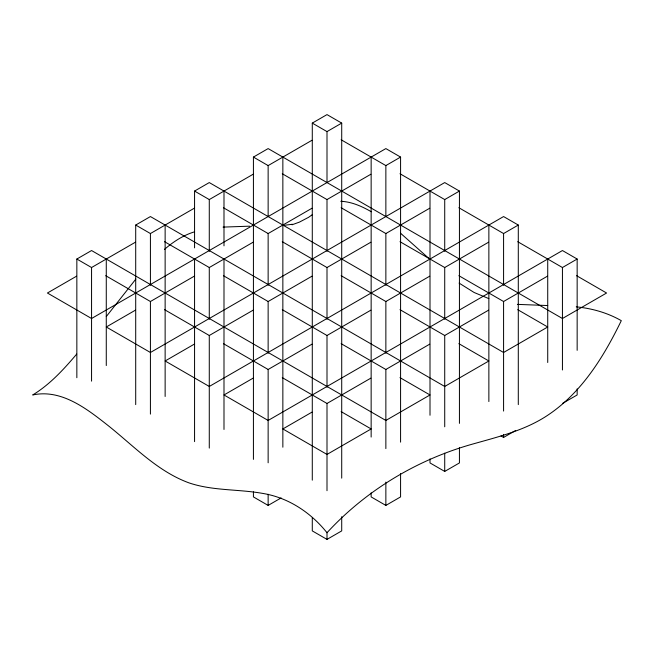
<?xml version="1.0" encoding="UTF-8"?>
<svg xmlns="http://www.w3.org/2000/svg" width="654" height="654" viewBox="0 0 654 654"><rect width="100%" height="100%" fill="white"/><g stroke="black" fill="none" stroke-linecap="round" stroke-linejoin="round"><path stroke-width="0.98" d="M106.275 316.569L135.836 279.086M76.714 354.059C63.765 369.363 49.974 384.462 32.7 394.967C60.675 388.934 85.6 407.867 106.275 424.119C132.803 444.884 156.69 471.093 189.047 482.897C212.787 490.933 238.219 489.029 262.622 493.394C288.251 497.531 310.969 512.613 327 532.732C366.428 489.871 418.094 459.108 474.15 443.649C499.452 436.52 525.571 430.046 547.725 415.249C581.749 392.637 603.789 356.692 621.3 320.664C607.525 312.776 591.984 308.386 576.239 306.849M164.522 249.354C173.318 241.735 183.333 235.178 194.565 231.827M312.44 214.577L308.606 217.308L299.409 222.123L292.052 224.78M76.845 377.718L76.845 259.033L91.56 250.539L385.86 420.448L430.005 394.967L399.986 377.636M135.705 404.605L135.705 225.05L150.42 216.556L444.72 386.465L488.865 360.983L458.846 343.652M194.565 247.874L194.565 191.066L209.28 182.572L503.58 352.49L547.725 327L517.706 309.669M253.425 459.378L253.425 157.083L268.14 148.589L562.44 318.506L606.585 293.017L576.566 275.686M312.285 480.175L312.285 123.107L327 114.605L341.715 123.107L341.715 478.148M76.551 276.192L47.415 293.017L91.56 318.506L385.86 148.589L400.575 157.083L400.575 442.137M76.845 259.033L91.56 267.527L135.411 242.217M135.705 225.05L150.42 233.543L194.271 208.234M194.565 191.066L209.28 199.568L253.131 174.25M253.425 157.083L268.14 165.585L311.991 140.267M312.285 123.107L327 131.601L341.715 123.107M135.411 310.176L106.275 327L150.42 352.49L444.72 182.572L459.435 191.066L459.435 423.367M105.686 275.686L150.42 301.51L194.271 276.192M164.546 241.702L209.28 267.527L253.131 242.217M223.406 207.719L268.14 233.543L311.991 208.234M282.266 173.735L327 199.568L370.851 174.25M341.126 139.76L385.86 165.585L400.575 157.083M194.271 344.159L165.135 360.983L209.28 386.465L503.58 216.556L518.295 225.05L518.295 404.605M164.546 309.669L209.28 335.494L253.131 310.176M223.406 275.686L268.14 301.51L311.991 276.192M282.266 241.702L327 267.527L370.851 242.217M341.126 207.719L385.86 233.543L429.711 208.234M399.986 173.735L444.72 199.568L459.435 191.066M253.131 378.143L223.995 394.967L268.14 420.448L562.44 250.539L577.155 259.033L577.155 350.331M223.406 343.652L268.14 369.477L311.991 344.159M282.266 309.669L327 335.494L370.851 310.176M341.126 275.686L385.86 301.51L429.711 276.192M399.986 241.702L444.72 267.527L488.571 242.217M458.846 207.719L503.58 233.543L518.295 225.05M311.991 412.126L282.855 428.95L327 454.432L371.145 428.95L341.126 411.619M282.266 377.636L327 403.461L370.851 378.143M341.126 343.652L385.86 369.477L429.711 344.159M399.986 309.669L444.72 335.494L488.571 310.176M458.846 275.686L503.58 301.51L547.431 276.192M517.706 241.702L562.44 267.527L577.155 259.033M253.425 491.841L253.425 496.917L268.14 505.411L281.122 497.915M312.285 517.706L312.285 530.893L327 539.395L341.715 530.893L341.715 516.693M371.145 492.854L371.145 496.917L385.86 505.411L400.575 496.917L400.575 473.586M430.005 458.871L430.005 462.934L444.72 471.428L459.435 462.934L459.435 447.712M500.98 435.948L503.58 437.444L515.695 430.446M562.44 403.461L577.155 394.967L577.155 388.877M292.444 224.248L284.588 225.254M223.063 227.102L249.607 226.178M547.725 305.549L517.379 304.372M340.799 201.293C351.705 201.734 361.973 206.386 371.308 211.749M488.865 298.625L474.15 292.502L459.1 283.1M400.575 233.249L429.694 259.156M562.44 267.527L562.44 369.984M547.725 259.033L547.725 362.504M503.58 233.543L503.58 285.283M503.58 301.51L503.58 411.072M503.58 434.403L503.58 437.444M488.865 225.05L488.865 401.556M444.72 199.568L444.72 251.299M444.72 267.527L444.72 319.266M444.72 335.494L444.72 426.792M444.72 453.165L444.72 471.428M430.005 191.066L430.005 415.257M385.86 165.585L385.86 216.302M385.86 233.543L385.86 285.283M385.86 301.51L385.86 353.25M385.86 369.477L385.86 448.603M385.86 482.08L385.86 505.411M371.145 157.083L371.145 437.06M327 131.601L327 182.319M327 199.568L327 251.299M327 267.527L327 319.266M327 335.494L327 387.233M327 403.461L327 490.696M327 532.291L327 539.395M282.855 157.083L282.855 447.205M268.14 165.585L268.14 216.302M268.14 233.543L268.14 285.283M268.14 301.51L268.14 353.25M268.14 369.477L268.14 462.803M268.14 494.252L268.14 505.411M223.995 191.066L223.995 245.847M223.995 259.033L223.995 429.457M209.28 199.568L209.28 251.299M209.28 267.527L209.28 319.266M209.28 335.494L209.28 448.096M194.565 259.033L194.565 441.63M165.135 225.05L165.135 396.488M150.42 233.543L150.42 285.283M150.42 301.51L150.42 414.113M106.275 259.033L106.275 365.545M91.56 267.527L91.56 381.143"/></g></svg>
